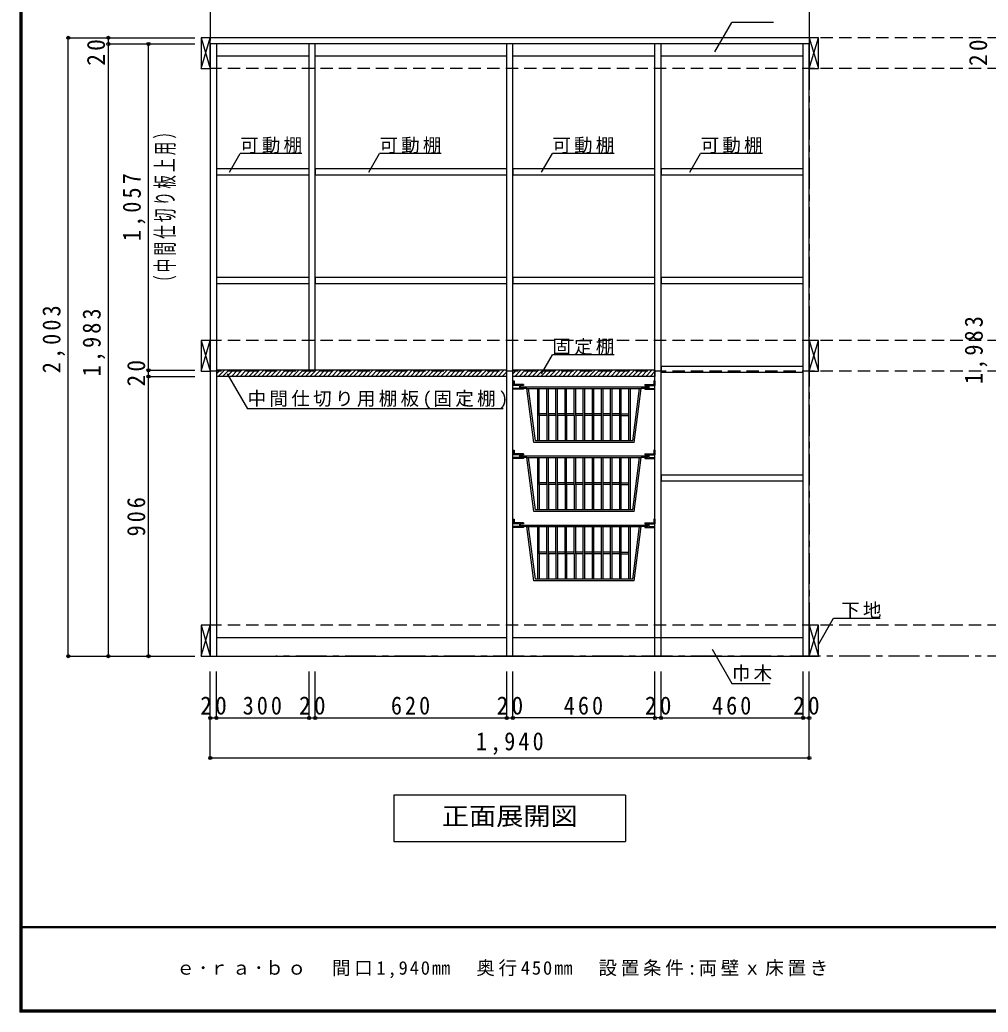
# Model space of a CAD drawing. Units: millimetres at full size, sheet at 1:20. Extents: x -3922 to 3878, y -2932 to 2722.
# Drawn here: x -3922 to -786, y -2864 to 350 of the extents above; entities that cross this region are included whole.
import ezdxf
from ezdxf.enums import TextEntityAlignment as Align

# ---------------------------------------------------------------- set-up
doc = ezdxf.new("R2010")
doc.units = ezdxf.units.MM
doc.header["$LTSCALE"] = 20
doc.header["$PDMODE"] = 32
doc.header["$PDSIZE"] = 10
doc.linetypes.add('CHAIN1', pattern=[8, 5, -1, 1, -1])
doc.linetypes.add('DASHED2', pattern=[3, 2, -1])
for name, color, linetype in [('0-2_本体', 2, 'Continuous'), ('0-3_固定棚', 2, 'Continuous'), ('0-4_可動棚', 3, 'Continuous'), ('0-7_桟木・巾木', 2, 'Continuous'), ('0-8_引き出し', 3, 'Continuous'), ('0-9_他ｱｲﾃﾑ', 7, 'Continuous'), ('0-A_文字', 7, 'Continuous'), ('0-B_寸法', 7, 'Continuous'), ('0-C_ハッチ', 4, 'Continuous'), ('F-1_枠', 6, 'Continuous'), ('F-A_文字', 7, 'Continuous')]:
    doc.layers.add(name, color=color, linetype=linetype)
doc.styles.add('ＭＳ ゴシック', font='')
doc.styles.get('ＭＳ ゴシック').set_extended_font_data('MS Gothic')

# ---------------------------------------------------------------- blocks, each defined once
blk = doc.blocks.new('バスケット（大）')
at = {"layer": '0-9_他ｱｲﾃﾑ', "color": 3}
for p, q in [((-228.94, 78.41), (-228.94, 63.41)), ((-195.94, 66.41), (-225.94, 66.41)), ((-195.94, 66.41), (-195.94, 63.41)), ((197.06, 66.41), (197.06, 63.41)), ((197.06, 66.41), (227.06, 66.41)), ((230.06, 78.41), (230.06, 63.41)), ((-208.94, 63.41), (-228.94, 63.41)), ((-228.94, 51.41), (-228.94, 54.41)), ((-208.94, 54.41), (-228.94, 54.41)), ((-195.94, 51.41), (-228.94, 51.41)), ((-208.94, 63.41), (-208.94, 54.41)), ((-195.94, 63.41), (-205.94, 63.41)), ((-205.94, 63.41), (-205.94, 54.41)), ((-195.94, 54.41), (-205.94, 54.41)), ((-195.94, 54.41), (-195.94, 51.41)), ((197.06, 63.41), (207.06, 63.41)), ((197.06, 54.41), (197.06, 51.41)), ((197.06, 54.41), (207.06, 54.41)), ((197.06, 51.41), (230.06, 51.41)), ((207.06, 63.41), (207.06, 54.41)), ((210.06, 63.41), (230.06, 63.41)), ((210.06, 63.41), (210.06, 54.41)), ((210.06, 54.41), (230.06, 54.41)), ((230.06, 51.41), (230.06, 54.41))]:
    blk.add_line(p, q, dxfattribs=at)
at = {"layer": '0-9_他ｱｲﾃﾑ'}
for p, q in [((-161.94, -120.59), (-184.44, 54.41)), ((-184.44, 54.41), (185.56, 54.41)), ((-156.9, -115.59), (-179.4, 54.41)), ((-149.44, -115.59), (-149.44, 54.41)), ((-144.44, -33.09), (-144.44, 54.41)), ((-119.94, -33.09), (-119.94, 54.41)), ((-114.94, -33.09), (-114.94, 54.41)), ((-90.44, -33.09), (-90.44, 54.41)), ((-85.44, -33.09), (-85.44, 54.41)), ((-60.94, -33.09), (-60.94, 54.41)), ((-55.94, -33.09), (-55.94, 54.41)), ((-31.44, -33.09), (-31.44, 54.41)), ((-26.44, -33.09), (-26.44, 54.41)), ((-1.94, -115.59), (-1.94, 54.41)), ((3.06, -28.09), (3.06, 54.41)), ((27.56, -115.59), (27.56, 54.41)), ((32.56, -115.59), (32.56, 54.41)), ((57.06, -33.09), (57.06, 54.41)), ((62.06, -33.09), (62.06, 54.41)), ((86.56, -33.09), (86.56, 54.41)), ((91.56, -33.09), (91.56, 54.41)), ((116.06, -33.09), (116.06, 54.41)), ((121.06, -33.09), (121.06, 54.41)), ((145.56, -33.09), (145.56, 54.41)), ((150.56, -115.59), (150.56, 54.41)), ((158.02, -115.59), (180.52, 54.41)), ((163.06, -120.59), (185.56, 54.41)), ((205.56, 54.41), (185.56, 54.41)), ((-119.94, -28.09), (-144.44, -28.09)), ((-90.44, -28.09), (-114.94, -28.09)), ((-60.94, -28.09), (-85.44, -28.09)), ((-31.44, -28.09), (-55.94, -28.09)), ((-1.94, -28.09), (-26.44, -28.09)), ((3.06, -115.59), (3.06, -28.09)), ((27.56, -28.09), (3.06, -28.09)), ((57.06, -28.09), (32.56, -28.09)), ((86.56, -28.09), (62.06, -28.09)), ((116.06, -28.09), (91.56, -28.09)), ((121.06, -28.09), (145.56, -28.09)), ((-144.44, -33.09), (-144.44, -115.59)), ((-119.94, -33.09), (-144.44, -33.09)), ((-119.94, -33.09), (-119.94, -115.59)), ((-114.94, -33.09), (-114.94, -115.59)), ((-90.44, -33.09), (-114.94, -33.09)), ((-90.44, -33.09), (-90.44, -115.59)), ((-85.44, -33.09), (-85.44, -115.59)), ((-60.94, -33.09), (-85.44, -33.09)), ((-60.94, -33.09), (-60.94, -115.59)), ((-55.94, -33.09), (-55.94, -115.59)), ((-31.44, -33.09), (-55.94, -33.09)), ((-31.44, -33.09), (-31.44, -115.59)), ((-26.44, -33.09), (-26.44, -115.59)), ((-1.94, -33.09), (-26.44, -33.09)), ((27.56, -33.09), (3.06, -33.09)), ((57.06, -33.09), (32.56, -33.09)), ((57.06, -115.59), (57.06, -33.09)), ((62.06, -115.59), (62.06, -33.09)), ((86.56, -33.09), (62.06, -33.09)), ((86.56, -115.59), (86.56, -33.09)), ((91.56, -115.59), (91.56, -33.09)), ((116.06, -33.09), (91.56, -33.09)), ((116.06, -115.59), (116.06, -33.09)), ((121.06, -115.59), (121.06, -33.09)), ((121.06, -33.09), (145.56, -33.09)), ((145.56, -115.59), (145.56, -33.09)), ((163.06, -120.59), (-161.94, -120.59)), ((158.02, -115.59), (-156.9, -115.59))]:
    blk.add_line(p, q, dxfattribs=at)
at = {"layer": '0-9_他ｱｲﾃﾑ', "color": 3}
for points in [[(-228.94, 78.41), (-225.94, 78.41), (-225.94, 66.41)], [(230.06, 78.41), (227.06, 78.41), (227.06, 66.41)]]:
    blk.add_lwpolyline(points, dxfattribs=at)
at = {"layer": '0-9_他ｱｲﾃﾑ'}
blk.add_lwpolyline([(-184.44, 54.41), (-204.44, 54.41), (-204.44, 59.41), (205.56, 59.41), (205.56, 54.41)], dxfattribs=at)

msp = doc.modelspace()

# ---------------------------------------------------------------- linework, layer by layer
at = {"layer": '0-2_本体', "color": 3}
for p, q in [((-3305.36, 271.73), (-3305.36, 291.73)), ((-1365.36, 291.73), (-3305.36, 291.73)), ((-1365.36, 291.73), (-1365.36, 271.73)), ((-3305.36, 271.73), (-3305.36, -1711.27)), ((-1365.36, 271.73), (-3305.36, 271.73)), ((-3285.36, 271.73), (-3285.36, -1711.27)), ((-2985.36, -785.27), (-2985.36, 271.73)), ((-2965.36, -785.27), (-2965.36, 271.73)), ((-2345.36, -1711.27), (-2345.36, 271.73)), ((-2325.36, -1711.27), (-2325.36, 271.73)), ((-1865.36, -1711.27), (-1865.36, 271.73)), ((-1845.36, -1711.27), (-1845.36, 271.73)), ((-1385.36, -1711.27), (-1385.36, 271.73)), ((-1365.36, -1711.27), (-1365.36, 271.73)), ((-3305.36, -1711.27), (-1365.36, -1711.27))]:
    msp.add_line(p, q, dxfattribs=at)
at = {"layer": '0-3_固定棚', "color": 3}
for p, q in [((-3285.36, -785.27), (-3285.36, -805.27)), ((-2345.36, -785.27), (-3285.36, -785.27)), ((-1865.36, -785.27), (-2325.36, -785.27)), ((-2345.36, -805.27), (-3285.36, -805.27))]:
    msp.add_line(p, q, dxfattribs=at)
msp.add_lwpolyline([(-1865.36, -785.27), (-1865.36, -805.27), (-2325.36, -805.27)], dxfattribs=at)
at = {"layer": '0-4_可動棚'}
for p, q in [((-3284.36, -152.77), (-3284.36, -132.77)), ((-2986.36, -132.77), (-3284.36, -132.77)), ((-2986.36, -152.77), (-3284.36, -152.77)), ((-2986.36, -132.77), (-2986.36, -152.77)), ((-2964.36, -152.77), (-2964.36, -132.77)), ((-2346.36, -132.77), (-2964.36, -132.77)), ((-2346.36, -152.77), (-2964.36, -152.77)), ((-2346.36, -132.77), (-2346.36, -152.77)), ((-2324.36, -152.77), (-2324.36, -132.77)), ((-1866.36, -132.77), (-2324.36, -132.77)), ((-1866.36, -152.77), (-2324.36, -152.77)), ((-1866.36, -132.77), (-1866.36, -152.77)), ((-1844.36, -152.77), (-1844.36, -132.77)), ((-1386.36, -132.77), (-1844.36, -132.77)), ((-1386.36, -152.77), (-1844.36, -152.77)), ((-1386.36, -132.77), (-1386.36, -152.77)), ((-3284.36, -504.77), (-3284.36, -484.77)), ((-2986.36, -484.77), (-3284.36, -484.77)), ((-2986.36, -504.77), (-3284.36, -504.77)), ((-2986.36, -484.77), (-2986.36, -504.77)), ((-2964.36, -504.77), (-2964.36, -484.77)), ((-2346.36, -484.77), (-2964.36, -484.77)), ((-2346.36, -504.77), (-2964.36, -504.77)), ((-2346.36, -484.77), (-2346.36, -504.77)), ((-2324.36, -504.77), (-2324.36, -484.77)), ((-1866.36, -484.77), (-2324.36, -484.77)), ((-1866.36, -504.77), (-2324.36, -504.77)), ((-1866.36, -484.77), (-1866.36, -504.77)), ((-1844.36, -504.77), (-1844.36, -484.77)), ((-1386.36, -484.77), (-1844.36, -484.77)), ((-1386.36, -504.77), (-1844.36, -504.77)), ((-1386.36, -484.77), (-1386.36, -504.77)), ((-1844.36, -792.77), (-1844.36, -772.77)), ((-1386.36, -772.77), (-1844.36, -772.77)), ((-1386.36, -792.77), (-1844.36, -792.77)), ((-1386.36, -772.77), (-1386.36, -792.77)), ((-1844.36, -1144.77), (-1844.36, -1124.77)), ((-1386.36, -1124.77), (-1844.36, -1124.77)), ((-1386.36, -1124.77), (-1386.36, -1144.77)), ((-1386.36, -1144.77), (-1844.36, -1144.77))]:
    msp.add_line(p, q, dxfattribs=at)
at = {"layer": '0-7_桟木・巾木', "color": 7}
for p, q in [((-2985.36, 231.73), (-3285.36, 231.73)), ((-2345.36, 231.73), (-2965.36, 231.73)), ((-1865.36, 231.73), (-2325.36, 231.73)), ((-1385.36, 231.73), (-1845.36, 231.73)), ((-3285.36, -1651.27), (-2345.36, -1651.27)), ((-2325.36, -1651.27), (-1385.36, -1651.27))]:
    msp.add_line(p, q, dxfattribs=at)
at = {"layer": '0-8_引き出し', "color": 7}
for p, q in [((-3335.36, 291.73), (-3305.36, 191.73)), ((-3335.36, 191.73), (-3305.36, 291.73)), ((-1365.36, 291.73), (-1335.36, 191.73)), ((-1365.36, 191.73), (-1335.36, 291.73)), ((-3335.36, -688.27), (-3305.36, -788.27)), ((-3335.36, -788.27), (-3305.36, -688.27)), ((-1365.36, -688.27), (-1335.36, -788.27)), ((-1365.36, -788.27), (-1335.36, -688.27)), ((-3335.36, -1611.27), (-3305.36, -1711.27)), ((-3335.36, -1711.27), (-3305.36, -1611.27)), ((-1365.36, -1611.27), (-1335.36, -1711.27)), ((-1365.36, -1711.27), (-1335.36, -1611.27))]:
    msp.add_line(p, q, dxfattribs=at)
at = {"layer": '0-8_引き出し'}
for points in [[(-3305.36, 191.73), (-3305.36, 291.73), (-3335.36, 291.73), (-3335.36, 191.73)], [(-1335.36, 191.73), (-1335.36, 291.73), (-1365.36, 291.73), (-1365.36, 191.73)], [(-3305.36, -788.27), (-3305.36, -688.27), (-3335.36, -688.27), (-3335.36, -788.27)], [(-1335.36, -788.27), (-1335.36, -688.27), (-1365.36, -688.27), (-1365.36, -788.27)], [(-3305.36, -1711.27), (-3305.36, -1611.27), (-3335.36, -1611.27), (-3335.36, -1711.27)], [(-1335.36, -1711.27), (-1335.36, -1611.27), (-1365.36, -1611.27), (-1365.36, -1711.27)]]:
    msp.add_lwpolyline(points, close=True, dxfattribs=at)
at = {"layer": '0-A_文字', "linetype": 'CHAIN1'}
for p, q in [((-3305.36, 1822.73), (-3305.36, -1711.27)), ((-1365.36, 1822.73), (-1365.36, -1711.27)), ((3151.3, -1711.27), (-3093.06, -1711.27))]:
    msp.add_line(p, q, dxfattribs=at)
at = {"layer": '0-A_文字'}
for p, q in [((-1670.98, 246.66), (-1616.15, 341.62)), ((-1481.57, 341.62), (-1616.15, 341.62)), ((-3243.5, -143.83), (-3208.48, -83.18)), ((-3008.48, -83.18), (-3208.48, -83.18)), ((-2792.35, -143.83), (-2757.34, -83.18)), ((-2557.34, -83.18), (-2757.34, -83.18)), ((-2232.35, -143.83), (-2197.34, -83.18)), ((-1997.34, -83.18), (-2197.34, -83.18)), ((-1752.35, -143.83), (-1717.34, -83.18)), ((-1517.34, -83.18), (-1717.34, -83.18)), ((-2232.35, -796.33), (-2197.34, -735.68)), ((-1997.34, -735.68), (-2197.34, -735.68)), ((-3250.19, -796.93), (-3184.6, -910.54)), ((-2357.02, -910.54), (-3184.6, -910.54)), ((-1335.36, -1672.95), (-1286.6, -1588.48)), ((-1286.6, -1588.48), (-1136.07, -1588.48)), ((-1680.36, -1689.03), (-1616.15, -1800.25)), ((-1616.15, -1800.25), (-1492.39, -1800.25)), ((-1960.36, -2161.27), (-1960.36, -2311.27)), ((-2710.36, -2311.27), (-1960.36, -2311.27))]:
    msp.add_line(p, q, dxfattribs=at)
msp.add_lwpolyline([(-1960.36, -2161.27), (-2710.36, -2161.27), (-2710.36, -2311.27)], dxfattribs=at)
at = {"layer": '0-B_寸法', "color": 4}
for p, q in [((-3765.36, 291.73), (-3355.36, 291.73)), ((-3765.36, -1711.27), (-3765.36, 291.73)), ((-3635.36, 271.73), (-3635.36, 291.73)), ((-3635.36, 291.73), (-3505.36, 291.73)), ((-3635.36, 271.73), (-3355.36, 271.73)), ((-3635.36, -1711.27), (-3635.36, 271.73)), ((-3505.36, -785.27), (-3505.36, 271.73)), ((-3505.36, 271.73), (-3355.36, 271.73)), ((-3505.36, -805.27), (-3505.36, -785.27)), ((-3505.36, -785.27), (-3355.36, -785.27)), ((-3505.36, -785.27), (-3355.36, -785.27)), ((-3505.36, -1711.27), (-3505.36, -805.27)), ((-3505.36, -805.27), (-3355.36, -805.27)), ((-3765.36, -1711.27), (-3355.36, -1711.27)), ((-3635.36, -1711.27), (-3505.36, -1711.27)), ((-3505.36, -1711.27), (-3355.36, -1711.27)), ((-3305.36, -1911.27), (-3305.36, -1761.27)), ((-3285.36, -1911.27), (-3285.36, -1761.27)), ((-2985.36, -1911.27), (-2985.36, -1761.27)), ((-2965.36, -1911.27), (-2965.36, -1761.27)), ((-2965.36, -1911.27), (-2965.36, -1761.27)), ((-2345.36, -1911.27), (-2345.36, -1761.27)), ((-2325.36, -1911.27), (-2325.36, -1761.27)), ((-1865.36, -1911.27), (-1865.36, -1761.27)), ((-1845.36, -1911.27), (-1845.36, -1761.27)), ((-1385.36, -1911.27), (-1385.36, -1761.27)), ((-1365.36, -1911.27), (-1365.36, -1761.27)), ((-3305.36, -1911.27), (-3285.36, -1911.27)), ((-3305.36, -2041.27), (-3305.36, -1911.27)), ((-3285.36, -1911.27), (-2985.36, -1911.27)), ((-2985.36, -1911.27), (-2965.36, -1911.27)), ((-2965.36, -1911.27), (-2345.36, -1911.27)), ((-2345.36, -1911.27), (-2325.36, -1911.27)), ((-1845.36, -1911.27), (-1865.36, -1911.27)), ((-1845.36, -1911.27), (-1385.36, -1911.27)), ((-1385.36, -1911.27), (-1365.36, -1911.27)), ((-1365.36, -2041.27), (-1365.36, -1911.27)), ((-1365.36, -2041.27), (-3305.36, -2041.27))]:
    msp.add_line(p, q, dxfattribs=at)
at = {"layer": '0-B_寸法', "color": 4, "linetype": 'DASHED2'}
for p, q in [((3151.3, 291.73), (-3093.06, 291.73)), ((3151.3, 191.73), (-3305.36, 191.73)), ((3151.3, -688.27), (-3305.36, -688.27)), ((3151.3, -788.27), (-3305.36, -788.27)), ((3151.3, -1611.27), (-3305.36, -1611.27))]:
    msp.add_line(p, q, dxfattribs=at)
at = {"layer": '0-B_寸法', "color": 4}
msp.add_lwpolyline([(-1865.36, -1911.27), (-2325.36, -1911.27), (-2325.36, -1761.27)], dxfattribs=at)
at = {"layer": '0-B_寸法'}
for p in [(-3765.36, 291.73), (-3635.36, 291.73), (-3635.36, 271.73), (-3505.36, 271.73), (-3505.36, -785.27), (-3505.36, -805.27), (-3765.36, -1711.27), (-3635.36, -1711.27), (-3505.36, -1711.27), (-3305.36, -1911.27), (-3285.36, -1911.27), (-2985.36, -1911.27), (-2965.36, -1911.27), (-2345.36, -1911.27), (-2325.36, -1911.27), (-1865.36, -1911.27), (-1845.36, -1911.27), (-1385.36, -1911.27), (-1365.36, -1911.27), (-3305.36, -2041.27), (-1365.36, -2041.27)]:
    msp.add_point(p, dxfattribs=at)
at = {"layer": '0-C_ハッチ'}
for p, q in [((-3285.36, -797.01), (-3273.62, -785.27)), ((-3279.48, -805.27), (-3259.48, -785.27)), ((-3265.34, -805.27), (-3245.34, -785.27)), ((-3251.2, -805.27), (-3231.2, -785.27)), ((-3237.05, -805.27), (-3217.05, -785.27)), ((-3222.91, -805.27), (-3202.91, -785.27)), ((-3208.77, -805.27), (-3188.77, -785.27)), ((-3194.63, -805.27), (-3174.63, -785.27)), ((-3180.48, -805.27), (-3160.48, -785.27)), ((-3166.34, -805.27), (-3146.34, -785.27)), ((-3152.2, -805.27), (-3132.2, -785.27)), ((-3138.06, -805.27), (-3118.06, -785.27)), ((-3123.92, -805.27), (-3103.92, -785.27)), ((-3109.77, -805.27), (-3089.77, -785.27)), ((-3095.63, -805.27), (-3075.63, -785.27)), ((-3081.49, -805.27), (-3061.49, -785.27)), ((-3067.35, -805.27), (-3047.35, -785.27)), ((-3053.21, -805.27), (-3033.21, -785.27)), ((-3039.06, -805.27), (-3019.06, -785.27)), ((-3024.92, -805.27), (-3004.92, -785.27)), ((-3010.78, -805.27), (-2990.78, -785.27)), ((-2996.64, -805.27), (-2976.64, -785.27)), ((-2982.49, -805.27), (-2962.49, -785.27)), ((-2968.35, -805.27), (-2948.35, -785.27)), ((-2954.21, -805.27), (-2934.21, -785.27)), ((-2940.07, -805.27), (-2920.07, -785.27)), ((-2925.93, -805.27), (-2905.93, -785.27)), ((-2911.78, -805.27), (-2891.78, -785.27)), ((-2897.64, -805.27), (-2877.64, -785.27)), ((-2883.5, -805.27), (-2863.5, -785.27)), ((-2869.36, -805.27), (-2849.36, -785.27)), ((-2855.22, -805.27), (-2835.22, -785.27)), ((-2841.07, -805.27), (-2821.07, -785.27)), ((-2826.93, -805.27), (-2806.93, -785.27)), ((-2812.79, -805.27), (-2792.79, -785.27)), ((-2798.65, -805.27), (-2778.65, -785.27)), ((-2784.5, -805.27), (-2764.5, -785.27)), ((-2770.36, -805.27), (-2750.36, -785.27)), ((-2756.22, -805.27), (-2736.22, -785.27)), ((-2742.08, -805.27), (-2722.08, -785.27)), ((-2727.94, -805.27), (-2707.94, -785.27)), ((-2713.79, -805.27), (-2693.79, -785.27)), ((-2699.65, -805.27), (-2679.65, -785.27)), ((-2685.51, -805.27), (-2665.51, -785.27)), ((-2671.37, -805.27), (-2651.37, -785.27)), ((-2657.23, -805.27), (-2637.23, -785.27)), ((-2643.08, -805.27), (-2623.08, -785.27)), ((-2628.94, -805.27), (-2608.94, -785.27)), ((-2614.8, -805.27), (-2594.8, -785.27)), ((-2600.66, -805.27), (-2580.66, -785.27)), ((-2586.51, -805.27), (-2566.51, -785.27)), ((-2572.37, -805.27), (-2552.37, -785.27)), ((-2558.23, -805.27), (-2538.23, -785.27)), ((-2544.09, -805.27), (-2524.09, -785.27)), ((-2529.95, -805.27), (-2509.95, -785.27)), ((-2515.8, -805.27), (-2495.8, -785.27)), ((-2501.66, -805.27), (-2481.66, -785.27)), ((-2487.52, -805.27), (-2467.52, -785.27)), ((-2473.38, -805.27), (-2453.38, -785.27)), ((-2459.24, -805.27), (-2439.24, -785.27)), ((-2445.09, -805.27), (-2425.09, -785.27)), ((-2430.95, -805.27), (-2410.95, -785.27)), ((-2416.81, -805.27), (-2396.81, -785.27)), ((-2402.67, -805.27), (-2382.67, -785.27)), ((-2388.52, -805.27), (-2368.52, -785.27)), ((-2374.38, -805.27), (-2354.38, -785.27)), ((-2360.24, -805.27), (-2345.36, -790.39)), ((-2325.36, -797.01), (-2313.62, -785.27)), ((-2319.48, -805.27), (-2299.48, -785.27)), ((-2305.34, -805.27), (-2285.34, -785.27)), ((-2291.2, -805.27), (-2271.2, -785.27)), ((-2277.05, -805.27), (-2257.05, -785.27)), ((-2262.91, -805.27), (-2242.91, -785.27)), ((-2248.77, -805.27), (-2228.77, -785.27)), ((-2234.63, -805.27), (-2214.63, -785.27)), ((-2220.48, -805.27), (-2200.48, -785.27)), ((-2206.34, -805.27), (-2186.34, -785.27)), ((-2192.2, -805.27), (-2172.2, -785.27)), ((-2178.06, -805.27), (-2158.06, -785.27)), ((-2163.92, -805.27), (-2143.92, -785.27)), ((-2149.77, -805.27), (-2129.77, -785.27)), ((-2135.63, -805.27), (-2115.63, -785.27)), ((-2121.49, -805.27), (-2101.49, -785.27)), ((-2107.35, -805.27), (-2087.35, -785.27)), ((-2093.21, -805.27), (-2073.21, -785.27)), ((-2079.06, -805.27), (-2059.06, -785.27)), ((-2064.92, -805.27), (-2044.92, -785.27)), ((-2050.78, -805.27), (-2030.78, -785.27)), ((-2036.64, -805.27), (-2016.64, -785.27)), ((-2022.49, -805.27), (-2002.49, -785.27)), ((-2008.35, -805.27), (-1988.35, -785.27)), ((-1994.21, -805.27), (-1974.21, -785.27)), ((-1980.07, -805.27), (-1960.07, -785.27)), ((-1965.93, -805.27), (-1945.93, -785.27)), ((-1951.78, -805.27), (-1931.78, -785.27)), ((-1937.64, -805.27), (-1917.64, -785.27)), ((-1923.5, -805.27), (-1903.5, -785.27)), ((-1909.36, -805.27), (-1889.36, -785.27)), ((-1895.22, -805.27), (-1875.22, -785.27)), ((-1881.07, -805.27), (-1865.36, -789.56)), ((-1866.93, -805.27), (-1865.36, -803.7))]:
    msp.add_line(p, q, dxfattribs=at)
at = {"layer": 'F-1_枠'}
for p, q in [((-3922.03, 2722.29), (-3922.03, -2864.37)), ((-3918.7, 2722.29), (-3918.7, -2864.37)), ((-3915.36, 2722.29), (-3915.36, -2864.37)), ((3877.97, -2587.71), (-3922.03, -2587.71)), ((3877.97, -2591.04), (-3922.03, -2591.04)), ((3877.97, -2857.71), (-3922.03, -2857.71)), ((3877.97, -2861.04), (-3922.03, -2861.04)), ((3877.97, -2864.37), (-3922.03, -2864.37))]:
    msp.add_line(p, q, dxfattribs=at)

# ---------------------------------------------------------------- block references
at = {"layer": '0-9_他ｱｲﾃﾑ'}
for p in [(-2095.42, -898.18), (-2095.42, -1122.18), (-2095.42, -1346.18)]:
    msp.add_blockref('バスケット（大）', p, dxfattribs=at)

# ---------------------------------------------------------------- texts
at = {"layer": '0-A_文字', "style": 'ＭＳ ゴシック', "width": 1.1}
msp.add_text('正面展開図', height=58.65, dxfattribs=at).set_placement((-2555.36, -2276.27), align=Align.BOTTOM_LEFT)
at = {"layer": '0-A_文字', "char_height": 43.99, "attachment_point": 7, "style": 'ＭＳ ゴシック'}
for s, insert in [('\\T1.17;可動棚', (-3208.48, -83.18)), ('\\T1.17;可動棚', (-2757.34, -83.18)), ('\\T1.17;可動棚', (-2197.34, -83.18)), ('\\T1.17;可動棚', (-1717.34, -83.18)), ('\\T1.17;固定棚', (-2197.34, -735.68)), ('\\T1.18;中間仕切り用棚板(固定棚)', (-3184.6, -910.54)), ('\\T1.17;下地', (-1262.09, -1588.48)), ('\\T1.17;巾木', (-1616.15, -1793.14))]:
    msp.add_mtext(s, dxfattribs=dict(at, insert=insert))
at = {"layer": '0-B_寸法', "char_height": 58.65, "attachment_point": 7, "rotation": 90, "style": 'ＭＳ ゴシック'}
for s, insert in [('\\T1.27;\\W0.95;20', (-3645.36, 201.26)), ('\\T1.27;\\W0.95;20', (-788.7, 200.43)), ('\\T1.23;\\W0.55;（中間仕切り板上用）', (-3415.36, -521.77)), ('\\T1.28;\\W0.9;1,057', (-3515.36, -366.77)), ('\\T1.28;\\W0.9;2,003', (-3775.36, -794.77)), ('\\T1.28;\\W0.9;1,983', (-3645.36, -804.77)), ('\\T1.28;\\W0.9;1,983', (-788.7, -829.77)), ('\\T1.27;\\W0.95;20', (-3515.36, -837.77)), ('\\T1.27;\\W0.9;906', (-3515.36, -1323.27))]:
    msp.add_mtext(s, dxfattribs=dict(at, insert=insert))
at = {"layer": '0-B_寸法', "char_height": 58.65, "attachment_point": 7, "style": 'ＭＳ ゴシック'}
for s, insert in [('\\T1.27;\\W0.95;20', (-3337.86, -1901.27)), ('\\T1.27;\\W0.9;300', (-3200.36, -1901.27)), ('\\T1.27;\\W0.95;20', (-3017.86, -1901.27)), ('\\T1.27;\\W0.9;620', (-2720.36, -1901.27)), ('\\T1.27;\\W0.95;20', (-2377.86, -1901.27)), ('\\T1.27;\\W0.9;460', (-2160.36, -1901.27)), ('\\T1.27;\\W0.95;20', (-1897.86, -1901.27)), ('\\T1.27;\\W0.9;460', (-1680.36, -1901.27)), ('\\T1.27;\\W0.95;20', (-1417.86, -1901.27)), ('\\T1.28;\\W0.9;1,940', (-2445.36, -2031.27))]:
    msp.add_mtext(s, dxfattribs=dict(at, insert=insert))
at = {"layer": 'F-A_文字', "insert": (-3415.36, -2754.37), "char_height": 43.99, "attachment_point": 7, "style": 'ＭＳ ゴシック'}
msp.add_mtext('\\T1.2;ｅ･ｒａ･ｂｏ\u3000間口1,940㎜\u3000奥行450㎜\u3000設置条件:両壁ｘ床置き', dxfattribs=at)

doc.saveas('drawing.dxf')
